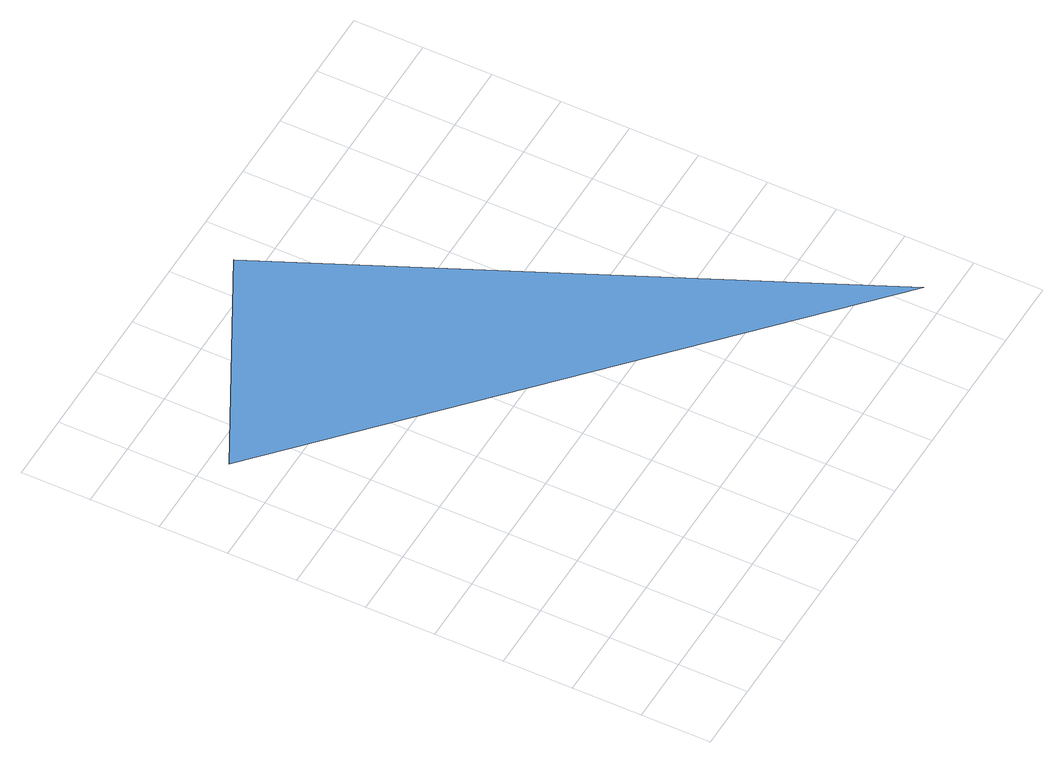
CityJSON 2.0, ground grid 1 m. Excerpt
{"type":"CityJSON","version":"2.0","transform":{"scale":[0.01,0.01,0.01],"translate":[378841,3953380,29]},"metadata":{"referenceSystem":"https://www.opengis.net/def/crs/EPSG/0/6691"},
"CityObjects":{
"waterbody1":{"type":"WaterBody","attributes":{"name":"妙正寺川","class":"1030"},"geometry":[{"type":"MultiSurface","lod":"1","boundaries":[[[0,1,2]]]}]}
},
"vertices":[
[733,37,57],[358,837,57],[40,673,57]
]}
